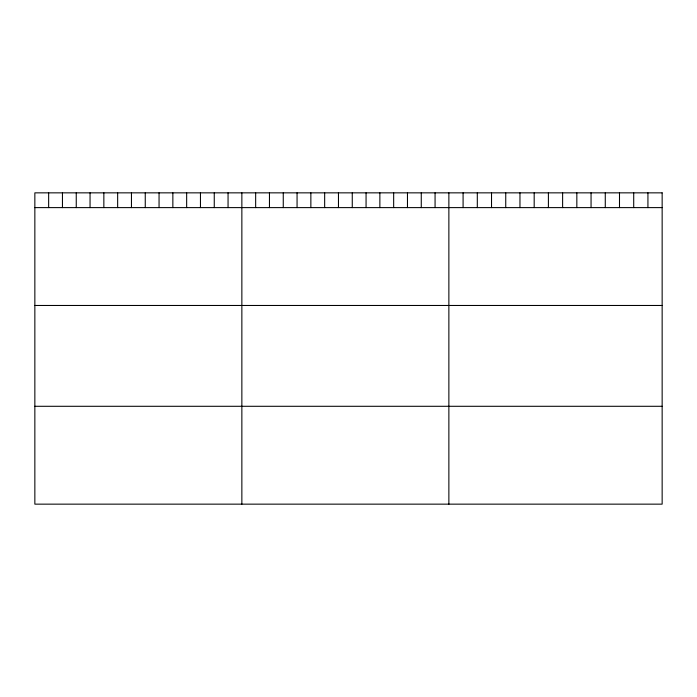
<?xml version="1.0" encoding="UTF-8"?>
<svg xmlns="http://www.w3.org/2000/svg" width="697" height="697" viewBox="0 0 697 697"><rect width="100%" height="100%" fill="white"/><g stroke="black" fill="none" stroke-linecap="round" stroke-linejoin="round"><path stroke-width="1.05" d="M34.85 207.61L662.15 207.61M34.85 305.469L662.15 305.469M34.85 406.29L662.15 406.29M647.931 192.851L647.931 207.61M633.712 192.851L633.712 207.61M619.494 192.851L619.494 207.61M605.275 192.851L605.275 207.61M591.056 192.851L591.056 207.61M576.837 192.851L576.837 207.61M562.618 192.851L562.618 207.61M548.4 192.851L548.4 207.61M534.181 192.851L534.181 207.61M519.962 192.851L519.962 207.61M505.743 192.851L505.743 207.61M491.524 192.851L491.524 207.61M477.306 192.851L477.306 207.61M463.087 192.851L463.087 207.61M448.868 192.851L448.868 504.149M435.067 192.851L435.067 207.61M421.267 192.851L421.267 207.61M407.466 192.851L407.466 207.61M393.666 192.851L393.666 207.61M379.865 192.851L379.865 207.61M366.064 192.851L366.064 207.61M352.264 192.851L352.264 207.61M338.463 192.851L338.463 207.61M324.663 192.851L324.663 207.61M310.862 192.851L310.862 207.61M297.061 192.851L297.061 207.61M283.261 192.851L283.261 207.61M269.46 192.851L269.46 207.61M255.66 192.851L255.66 207.61M241.859 192.851L241.859 504.149M228.058 192.851L228.058 207.61M214.258 192.851L214.258 207.61M200.457 192.851L200.457 207.61M186.657 192.851L186.657 207.61M172.856 192.851L172.856 207.61M159.055 192.851L159.055 207.61M145.255 192.851L145.255 207.61M131.454 192.851L131.454 207.61M117.654 192.851L117.654 207.61M103.853 192.851L103.853 207.61M90.052 192.851L90.052 207.61M76.252 192.851L76.252 207.61M62.451 192.851L62.451 207.61M48.651 192.851L48.651 207.61M662.15 192.851L34.85 192.851L34.85 504.149L662.15 504.149L662.15 192.851"/></g></svg>
